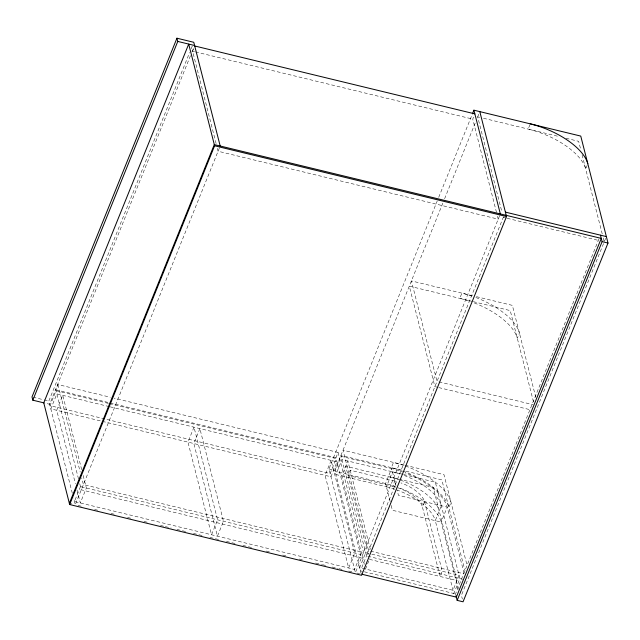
<?xml version="1.0" encoding="UTF-8"?>
<svg xmlns="http://www.w3.org/2000/svg" width="640" height="640" viewBox="0 0 640 640"><rect width="100%" height="100%" fill="white"/><g stroke="black" fill="none" stroke-linecap="round" stroke-linejoin="round"><path stroke-width="0.48" stroke-dasharray="3.2 2.4" d="M72.288 493.168L48.824 401.032L189.648 52.48M191.144 48.776L192.272 45.992M190.472 55.712L49.648 404.264L44.6 403.04M191.968 52L193.464 48.296M78.496 478.864L55.808 389.776L57.92 384.544L110.264 397.232M216.112 143.552L192.592 51.208L193.656 48.592M219.488 147.76L75.248 504.76L73.52 498M499.632 215.664L355.392 572.672L328.968 468.936L437.208 201.032M438.712 197.328L472.04 114.824M79.728 483.696L81.288 489.816L361.432 557.72L335.952 457.68L338.064 452.448L114.144 398.168M496.504 212.416L472.744 119.112L474.152 115.624M361.28 574.096L334.864 470.368L443.104 202.464M444.6 198.752L475.312 122.744M477.56 117.176L479.104 113.36M529.928 124.728L528.168 129.088A54.088 24.216 22 0 1 585.688 168.984L587.096 165.496M402.648 474.28L341.96 459.568L335.92 474.512L386.392 486.752L392.432 471.8A45.976 20.584 22 0 1 400.92 474.28M394.784 481.024L350.192 470.216L348.08 475.448L392.672 486.256L394.784 481.024A27.944 12.512 22 0 1 396.84 481.56M503.528 216.752L360.456 570.872L363.368 571.576M365.528 569.072L369.792 558.52M424.504 501.64L442.232 571.248L440.12 576.48L422.384 506.872L424.504 501.64A27.944 12.512 22 0 0 400.968 482.896M403.608 474.512L435.336 482.2L459.88 578.56L453.84 593.504L435.288 520.664L441.328 505.712A45.976 20.584 22 0 0 404.304 475.512M598.968 238.872L455.52 593.912L455.936 595.528M605.648 238.336L461.416 595.336L462.352 599.024M479.632 117.32L477.688 116.848L502.056 212.52M483.512 118.264L558.256 136.376M566.024 138.264L578.648 141.32L580.616 149.048M192.592 51.208L194.536 51.672M195.504 51.912L472.744 119.112M503.288 217.352L506.2 218.056M507.168 218.296L599.392 240.648M472.56 295.728L411.408 280.904L437.008 381.408M476.448 296.664L512.36 305.376L535.76 397.248M472.392 301.424L409.296 286.136L434.896 386.64L437.808 387.344M473.36 301.664L510.248 310.608L533.648 402.48M438.952 381.872L533.104 404.696M438.776 387.576L530.024 409.696M404.168 465.008L343.016 450.184L368.608 550.688M405.136 465.248L443.968 474.656L467.128 565.576M402.056 470.24L340.896 455.416L366.496 555.92L462.6 579.216M405.936 471.184L441.856 479.888L465.008 570.808M55.808 389.776L109.12 402.696M110.088 402.928L335.952 457.68M108.384 403.384L56.04 390.696L50 405.64L104.288 418.8M109.352 403.616L336.184 458.6L330.144 473.552L105.256 419.04M109.208 406.608L56.864 393.92L50.824 408.872L103.168 421.56M110.176 406.848L337.008 461.832L330.968 476.776L104.136 421.792M32.936 397.184L43.216 399.672M44.152 399.904L48.824 401.032M328.968 468.936L334.864 470.368M370.552 551.16L463.744 573.752M369.04 553.512L365.672 552.696L359.64 567.64L453.016 590.28L459.056 575.328L369.528 553.624M369.448 559.352L456.944 580.56L433.224 487.432L345.728 466.224L368.472 555.512M364.336 571.808L456.368 594.12M69.36 503.336L71.88 503.944M78.088 505.448L82.032 506.408M94.576 509.448L98.512 510.4M111.056 513.448L114.992 514.4M127.544 517.44L131.472 518.392M144.032 521.44L147.944 522.384M160.52 525.432L164.424 526.384M165.368 526.608L171.192 528.016M177.008 529.432L187.688 532.016M193.496 533.424L204.168 536.016M209.984 537.424L220.656 540.008M226.464 541.416L237.144 544.008M242.944 545.416L253.624 548M266.208 551.056L270.112 552M282.688 555.048L286.6 555.992M299.168 559.04L303.088 559.992M315.648 563.032L321.464 564.448M322.432 564.68L326.312 565.616M332.128 567.032L337.944 568.44M338.912 568.672L342.792 569.616M348.672 571.04L352.552 571.984M357.072 573.08L359.6 573.688M582.088 154.848L602.288 234.152M603.256 237.96L604.24 241.824M497.488 216.264L498.224 219.152L218.072 151.248L217.344 148.36M464.064 573.272L447.216 507.144A52.288 23.416 22 0 0 405.112 472.792M458.264 589.184L441.176 522.088L447.216 507.144L398.424 495.312L397.208 490.544M395.992 485.768L391.608 468.576L341.136 456.344L335.096 471.288L385.576 483.52A52.288 23.416 22 0 1 395.224 486.344M390.192 501.672L385.576 483.52L391.608 468.576A52.288 23.416 22 0 1 402.552 471.848M391.168 505.488L392.384 510.264L441.176 522.088A52.288 23.416 22 0 0 399.072 487.736M370.344 549.32L347.848 460.992L341.808 475.944L364.304 564.272M338.064 452.448L363.544 552.488L83.4 484.584L81.68 477.848M81.68 469.672L62.752 395.352L56.712 410.296L75.392 483.656M83.152 475.464L86.352 488.016L80.312 502.96L76.872 489.448M57.92 384.544L80.216 472.08M386.392 486.752A45.976 20.584 22 0 1 394.88 489.232M396.576 489.832A45.976 20.584 22 0 1 435.288 520.664M392.672 486.256A27.944 12.512 22 0 1 395.76 487.096M397.824 487.76A27.944 12.512 22 0 1 422.384 506.872M390.32 477.032A45.976 20.584 22 0 1 398.808 479.512M400.504 480.112A45.976 20.584 22 0 1 439.216 510.944M403.472 465.344A54.088 24.216 22 0 0 393.488 462.424L391.376 467.656A54.088 24.216 22 0 1 402.688 471.04M405.472 466.04A54.088 24.216 22 0 1 451.016 502.32L448.896 507.552A54.088 24.216 22 0 0 403.352 471.272M471.872 296.056A54.088 24.216 22 0 0 461.888 293.136L459.776 298.368A54.088 24.216 22 0 1 469.752 301.288M475.848 297.496A54.088 24.216 22 0 1 519.408 333.032L517.296 338.264A54.088 24.216 22 0 0 473.736 302.728M80.464 486.592L74.424 501.536L354.568 569.44L360.608 554.496L80.464 486.592M193.992 427.16L187.952 442.112L211.552 534.776L217.592 519.824L193.992 427.16M199.88 428.592L193.84 443.536L217.44 536.2L223.48 521.256L199.88 428.592M331.12 460.4L325.08 475.352L348.68 568.016L354.72 553.064L331.12 460.4"/><path stroke-width="0.96" d="M220.192 146.016L193.768 42.288L176.944 38.208L32 396.952L32.824 400.184L44.04 402.904M32.824 400.184L177.768 41.432L176.944 38.208M69.36 503.336L214.304 144.584L601.288 238.392L456.344 597.136L362.248 574.328M69.664 504.536L214.608 145.784L188.704 44.088L43.76 402.832L69.664 504.536L361.584 575.296L506.528 216.544L479.808 111.616M472.416 113.896L473.912 110.192L580.76 136.088L608 243.048L463.056 601.792L457.168 600.368L455.992 595.76M457.168 600.368L602.112 241.616L600.464 235.16M177.768 41.432L194.592 45.512M194.712 45.976L474.856 113.88M505.4 212.12L606.36 236.592M214.608 145.784L506.528 216.544M602.112 241.616L608 243.048M473.912 110.192L500.336 213.92M530.28 123.856A54.088 24.216 22 0 1 587.8 163.752"/></g></svg>
